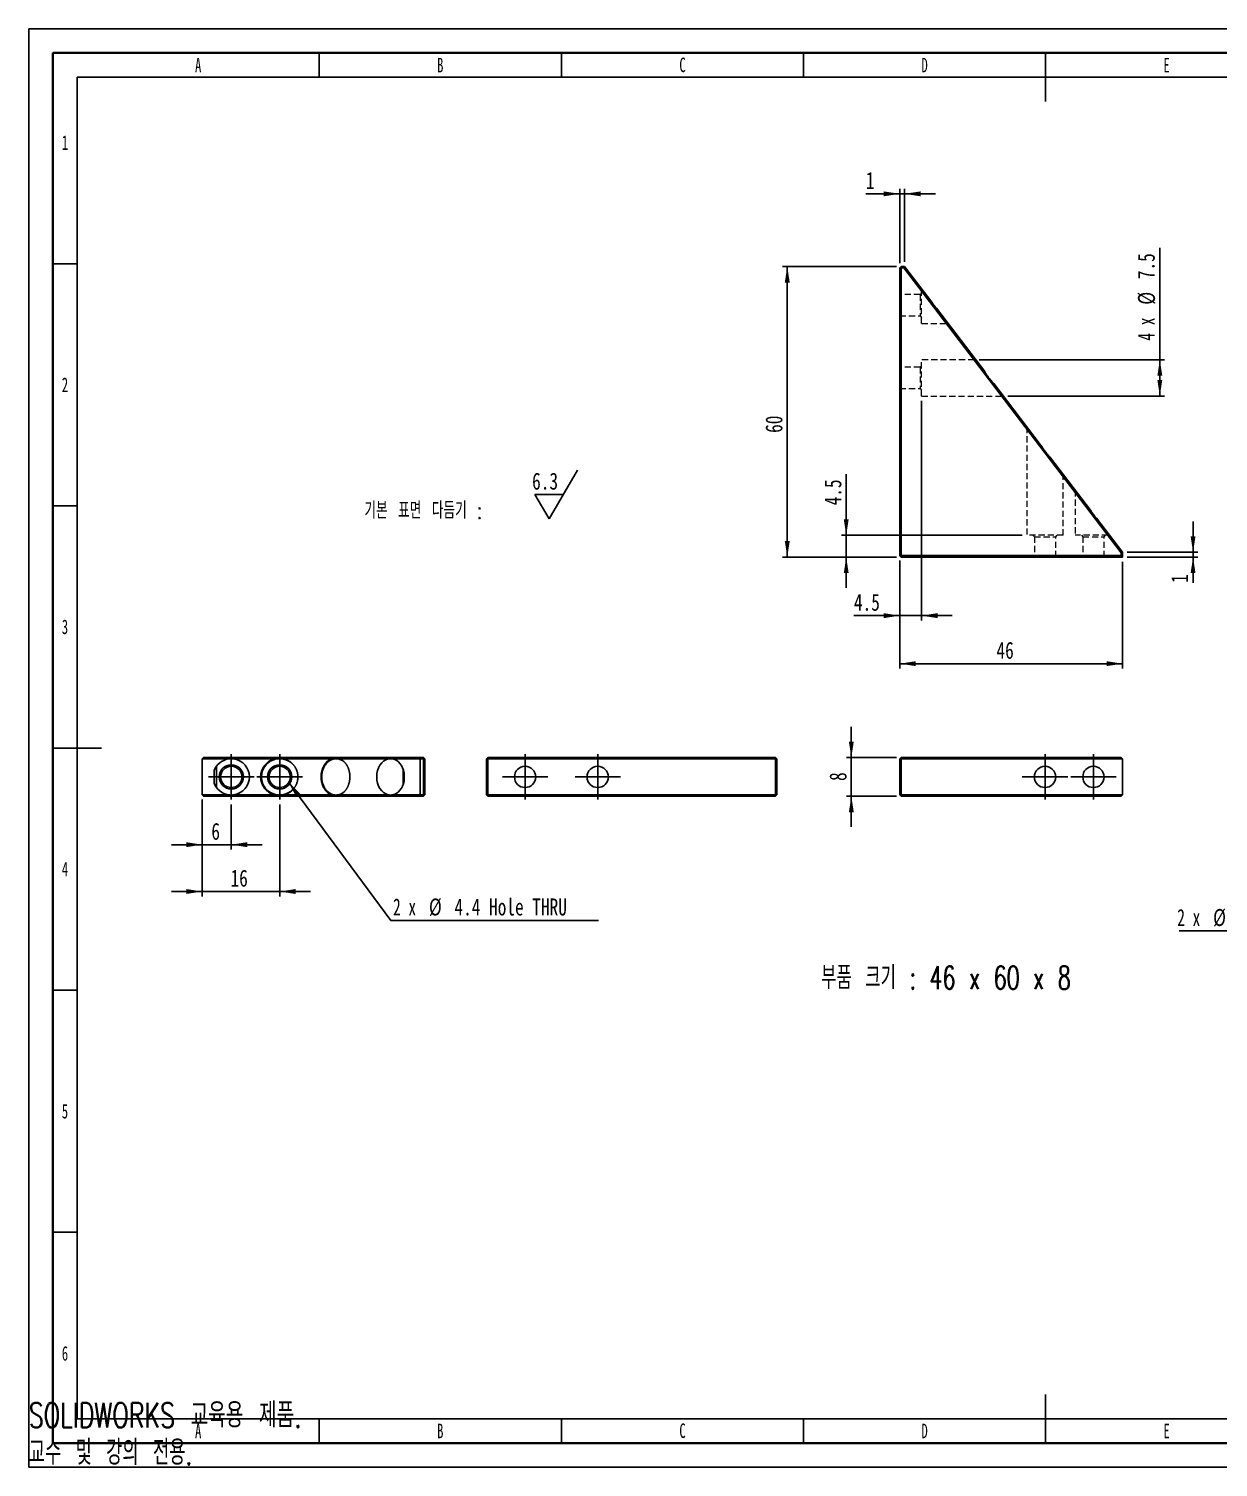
# Model space of a CAD drawing. Header units: millimetres. Extents: x 0 to 420, y 1 to 298.
# Drawn here: x 0 to 245.7, y 1 to 298 of the extents above; entities that cross this region are included whole.
import ezdxf

# ---------------------------------------------------------------- set-up
doc = ezdxf.new("R2010")
doc.units = ezdxf.units.MM
doc.linetypes.add('CENTERX2', pattern=[20.32, 12.7, -2.54, 2.54, -2.54])
doc.linetypes.add('HIDDEN', pattern=[1.905, 1.27, -0.635])
for name, color, linetype in [('SLD-0', 179, 'Continuous'), ('가는실선', 7, 'Continuous'), ('레이어10', 30, 'Continuous'), ('레이어8', 1, 'CENTERX2'), ('치수선', 104, 'Continuous')]:
    doc.layers.add(name, color=color, linetype=linetype)
doc.layers.add('도면층1', color=4, linetype='Continuous', lineweight=35)
doc.layers.add('도면층2', color=3, linetype='Continuous', lineweight=25)
doc.styles.add('SLDTEXTSTYLE0', font='TXT', dxfattribs={"width": 0.681818, "bigfont": 'bigfont'})
doc.styles.add('SLDTEXTSTYLE1', font='TXT', dxfattribs={"width": 0.75})
doc.styles.add('SLDTEXTSTYLE10', font='TXT', dxfattribs={"width": 0.666667})
doc.styles.add('SLDTEXTSTYLE11', font='TXT', dxfattribs={"width": 0.7, "bigfont": 'bigfont'})
doc.styles.add('SLDTEXTSTYLE12', font='TXT', dxfattribs={"width": 0.645455, "bigfont": 'bigfont'})
doc.styles.add('SLDTEXTSTYLE5', font='TXT', dxfattribs={"width": 0.657895, "bigfont": 'bigfont'})
doc.styles.add('SLDTEXTSTYLE6', font='TXT', dxfattribs={"width": 0.638186})
doc.dimstyles.new('SLDDIMSTYLE0', dxfattribs={"dimtxt": 3.5, "dimasz": 3.302, "dimexe": 0, "dimexo": 0.0625, "dimgap": 0.875, "dimtad": 1, "dimdec": 3, "dimrnd": 1e-09, "dimzin": 12, "dimdsep": 46, "dimtxsty": 'SLDTEXTSTYLE1', "dimsah": 1, "dimcen": 0.09, "dimadec": 0, "dimazin": 3, "dimtfac": 1, "dimtdec": 3, "dimtmove": 0, "dimatfit": 0, "dimfxl": 1, "dimfrac": 2, "dimtolj": 1, "dimtzin": 12, "dimarcsym": 0})
doc.dimstyles.new('SLDDIMSTYLE1', dxfattribs={"dimtxt": 3.5, "dimasz": 3.302, "dimexe": 0, "dimexo": 0.0625, "dimgap": 0.875, "dimtad": 1, "dimdec": 3, "dimrnd": 1e-09, "dimzin": 12, "dimdsep": 46, "dimtxsty": 'SLDTEXTSTYLE1', "dimsah": 1, "dimcen": 0.09, "dimadec": 0, "dimazin": 3, "dimtfac": 1, "dimtdec": 3, "dimtofl": 0, "dimtmove": 0, "dimatfit": 3, "dimfxl": 1, "dimfrac": 2, "dimtolj": 1, "dimtzin": 12, "dimarcsym": 0})
doc.dimstyles.new('SLDDIMSTYLE2', dxfattribs={"dimtxt": 0.18, "dimasz": 3.302, "dimexe": 0, "dimexo": 0.0625, "dimgap": 0, "dimtad": 0, "dimtih": 1, "dimtoh": 1, "dimdec": 0, "dimrnd": 1e-09, "dimzin": 0, "dimdsep": 46, "dimtxsty": 'Standard', "dimsah": 1, "dimcen": 0.09, "dimadec": 0, "dimazin": 0, "dimtfac": 3.302, "dimtdec": 0, "dimtofl": 0, "dimtmove": 0, "dimatfit": 3, "dimfxl": 1, "dimfrac": 2, "dimtolj": 1, "dimtzin": 0, "dimarcsym": 0})

# ---------------------------------------------------------------- blocks, each defined once
blk = doc.blocks.new('SW_NOTE_0')
at = {"layer": '가는실선', "color": 0}
for p, q in [((38.14, 1.03), (44.04, 11.03)), ((38.14, 1.03), (35.2, 6.03)), ((41.09, 6.03), (35.2, 6.03))]:
    blk.add_line(p, q, dxfattribs=at)
at = {"layer": '가는실선', "color": 0, "char_height": 3.5, "attachment_point": 1}
for s, insert, style in [('6.3', (34.65, 10.54), 'SLDTEXTSTYLE1'), ('기본 표면 다듬기 :', (0, 4.51), 'SLDTEXTSTYLE0')]:
    blk.add_mtext(s, dxfattribs=dict(at, insert=insert, style=style))
blk = doc.blocks.new('_D')
at = {"layer": '레이어10', "transparency": 16777216}
for p, q in [((169.88, 147.54), (169.88, 153.89)), ((179.18, 147.54), (168.88, 147.54)), ((169.88, 139.54), (169.88, 147.54)), ((179.18, 139.54), (168.88, 139.54)), ((169.88, 139.54), (169.88, 133.19))]:
    blk.add_line(p, q, dxfattribs=at)
for points in [[(169.88, 147.54), (170.39, 150.84), (169.37, 150.84)], [(169.88, 139.54), (169.37, 136.24), (170.39, 136.24)]]:
    blk.add_solid(points, dxfattribs=at)
at = {"layer": '레이어10', "transparency": 16777216, "insert": (165.37, 142.7), "char_height": 3.5, "attachment_point": 1, "rotation": 90, "style": 'SLDTEXTSTYLE1'}
blk.add_mtext('8', dxfattribs=at)
blk = doc.blocks.new('SW_CENTERMARKSYMBOL_0')
at = {"layer": '레이어8', "color": 0}
for p, q in [((0, 2.5), (0, 4.7)), ((-2.5, 0), (-4.7, 0)), ((0, 0), (-2.5, 0)), ((0, 0), (0, 2.5)), ((0, 0), (0, -2.5)), ((0, 0), (2.5, 0)), ((2.5, 0), (4.7, 0)), ((0, -2.5), (0, -4.7))]:
    blk.add_line(p, q, dxfattribs=at)
blk = doc.blocks.new('SW_CENTERMARKSYMBOL_1')
at = {"layer": '레이어8', "color": 0}
for p, q in [((0, 2.5), (0, 4.7)), ((-2.5, 0), (-4.7, 0)), ((0, 0), (-2.5, 0)), ((0, 0), (0, 2.5)), ((0, 0), (0, -2.5)), ((0, 0), (2.5, 0)), ((2.5, 0), (4.7, 0)), ((0, -2.5), (0, -4.7))]:
    blk.add_line(p, q, dxfattribs=at)
blk = doc.blocks.new('_D_1')
at = {"layer": '레이어10', "transparency": 16777216}
for p, q in [((179.88, 188.21), (179.88, 165.91)), ((225.88, 187.91), (225.88, 165.91)), ((179.88, 166.91), (225.88, 166.91))]:
    blk.add_line(p, q, dxfattribs=at)
for points in [[(179.88, 166.91), (183.18, 166.41), (183.18, 167.42)], [(225.88, 166.91), (222.58, 167.42), (222.58, 166.41)]]:
    blk.add_solid(points, dxfattribs=at)
at = {"layer": '레이어10', "transparency": 16777216, "insert": (199.86, 171.42), "char_height": 3.5, "attachment_point": 1, "style": 'SLDTEXTSTYLE1'}
blk.add_mtext('46', dxfattribs=at)
blk = doc.blocks.new('_D_2')
at = {"layer": '레이어10', "transparency": 16777216}
for p, q in [((179.18, 248.91), (155.65, 248.91)), ((156.65, 188.91), (156.65, 248.91)), ((179.18, 188.91), (155.65, 188.91))]:
    blk.add_line(p, q, dxfattribs=at)
for points in [[(156.65, 248.91), (156.14, 245.61), (157.16, 245.61)], [(156.65, 188.91), (157.16, 192.22), (156.14, 192.22)]]:
    blk.add_solid(points, dxfattribs=at)
at = {"layer": '레이어10', "transparency": 16777216, "insert": (152.14, 214.56), "char_height": 3.5, "attachment_point": 1, "rotation": 90, "style": 'SLDTEXTSTYLE1'}
blk.add_mtext('60', dxfattribs=at)
blk = doc.blocks.new('_D_3')
at = {"layer": '치수선', "transparency": 16777216}
for p, q in [((240.46, 189.91), (240.46, 196.26)), ((226.88, 189.91), (241.46, 189.91)), ((226.88, 188.91), (241.46, 188.91)), ((240.46, 189.91), (240.46, 188.91)), ((240.46, 188.91), (240.46, 183.59))]:
    blk.add_line(p, q, dxfattribs=at)
for points in [[(240.46, 189.91), (240.96, 193.22), (239.95, 193.22)], [(240.46, 188.91), (239.95, 185.61), (240.96, 185.61)]]:
    blk.add_solid(points, dxfattribs=at)
at = {"layer": '치수선', "transparency": 16777216, "insert": (235.94, 183.59), "char_height": 3.5, "attachment_point": 1, "rotation": 90, "style": 'SLDTEXTSTYLE1'}
blk.add_mtext('1', dxfattribs=at)
blk = doc.blocks.new('_D_4')
at = {"layer": '치수선', "transparency": 16777216}
for p, q in [((179.88, 249.61), (179.88, 264.92)), ((180.88, 249.91), (180.88, 264.92)), ((179.88, 263.92), (172.87, 263.92)), ((179.88, 263.92), (180.88, 263.92)), ((180.88, 263.92), (187.23, 263.92))]:
    blk.add_line(p, q, dxfattribs=at)
for points in [[(179.88, 263.92), (176.58, 264.42), (176.58, 263.41)], [(180.88, 263.92), (184.18, 263.41), (184.18, 264.42)]]:
    blk.add_solid(points, dxfattribs=at)
at = {"layer": '치수선', "transparency": 16777216, "insert": (172.87, 268.43), "char_height": 3.5, "attachment_point": 1, "style": 'SLDTEXTSTYLE1'}
blk.add_mtext('1', dxfattribs=at)
blk = doc.blocks.new('_D_5')
at = {"layer": '치수선', "transparency": 16777216}
for p, q in [((233.59, 229.66), (233.59, 252.77)), ((196.26, 229.66), (234.59, 229.66)), ((233.59, 229.66), (233.59, 222.16)), ((202.21, 222.16), (234.59, 222.16))]:
    blk.add_line(p, q, dxfattribs=at)
for points in [[(233.59, 229.66), (233.09, 226.36), (234.1, 226.36)], [(233.59, 222.16), (234.1, 225.47), (233.09, 225.47)]]:
    blk.add_solid(points, dxfattribs=at)
at = {"layer": '치수선', "transparency": 16777216, "char_height": 3.5, "attachment_point": 1, "rotation": 90}
for s, insert, style in [('7.5', (229.03, 246.3), 'SLDTEXTSTYLE1'), ('%%c', (229.08, 241.03), 'SLDTEXTSTYLE1'), ('4 x', (229.03, 233.61), 'SLDTEXTSTYLE10')]:
    blk.add_mtext(s, dxfattribs=dict(at, insert=insert, style=style))
blk = doc.blocks.new('_D_6')
at = {"layer": '치수선', "transparency": 16777216}
for p, q in [((168.83, 193.41), (168.83, 206.07)), ((205.13, 193.41), (167.83, 193.41)), ((168.83, 193.41), (168.83, 188.91)), ((179.18, 188.91), (167.83, 188.91)), ((168.83, 188.91), (168.83, 182.56))]:
    blk.add_line(p, q, dxfattribs=at)
for points in [[(168.83, 193.41), (169.33, 196.72), (168.32, 196.72)], [(168.83, 188.91), (168.32, 185.61), (169.33, 185.61)]]:
    blk.add_solid(points, dxfattribs=at)
at = {"layer": '치수선', "transparency": 16777216, "insert": (164.31, 199.6), "char_height": 3.5, "attachment_point": 1, "rotation": 90, "style": 'SLDTEXTSTYLE1'}
blk.add_mtext('4.5', dxfattribs=at)
blk = doc.blocks.new('_D_7')
at = {"layer": '치수선', "transparency": 16777216}
for p, q in [((184.38, 221.16), (184.38, 175.83)), ((179.88, 188.21), (179.88, 175.83)), ((179.88, 176.83), (170.42, 176.83)), ((179.88, 176.83), (184.38, 176.83)), ((184.38, 176.83), (190.73, 176.83))]:
    blk.add_line(p, q, dxfattribs=at)
for points in [[(179.88, 176.83), (176.58, 177.34), (176.58, 176.32)], [(184.38, 176.83), (187.68, 176.32), (187.68, 177.34)]]:
    blk.add_solid(points, dxfattribs=at)
at = {"layer": '치수선', "transparency": 16777216, "insert": (170.42, 181.34), "char_height": 3.5, "attachment_point": 1, "style": 'SLDTEXTSTYLE1'}
blk.add_mtext('4.5', dxfattribs=at)
blk = doc.blocks.new('SW_NOTE_0_1')
at = {"layer": '치수선', "color": 0}
blk.add_line((-43.15, 0), (0, 0), dxfattribs=at)
at = {"layer": '치수선', "color": 0, "char_height": 3.5, "attachment_point": 1}
for s, insert, style in [('2 x', (-43.55, 4.54), 'SLDTEXTSTYLE10'), ('%%c', (-36.14, 4.54), 'SLDTEXTSTYLE1'), ('4.4 Hole THRU', (-30.86, 4.54), 'SLDTEXTSTYLE1')]:
    blk.add_mtext(s, dxfattribs=dict(at, insert=insert, style=style))
blk = doc.blocks.new('SW_CENTERMARKSYMBOL_4')
at = {"layer": '레이어8', "color": 0}
for p, q in [((0, 2.5), (0, 4.7)), ((-2.5, 0), (-4.7, 0)), ((0, 0), (-2.5, 0)), ((0, 0), (0, 2.5)), ((0, 0), (0, -2.5)), ((0, 0), (2.5, 0)), ((2.5, 0), (4.7, 0)), ((0, -2.5), (0, -4.7))]:
    blk.add_line(p, q, dxfattribs=at)
blk = doc.blocks.new('SW_CENTERMARKSYMBOL_5')
at = {"layer": '레이어8', "color": 0}
for p, q in [((0, 2.5), (0, 4.7)), ((-2.5, 0), (-4.7, 0)), ((0, 0), (-2.5, 0)), ((0, 0), (0, 2.5)), ((0, 0), (0, -2.5)), ((0, 0), (2.5, 0)), ((2.5, 0), (4.7, 0)), ((0, -2.5), (0, -4.7))]:
    blk.add_line(p, q, dxfattribs=at)
blk = doc.blocks.new('_D_10')
at = {"layer": '치수선', "transparency": 16777216}
for p, q in [((35.82, 138.84), (35.82, 128.54)), ((41.82, 137.84), (41.82, 128.54)), ((35.82, 129.54), (29.47, 129.54)), ((35.82, 129.54), (41.82, 129.54)), ((41.82, 129.54), (48.17, 129.54))]:
    blk.add_line(p, q, dxfattribs=at)
for points in [[(35.82, 129.54), (32.52, 130.05), (32.52, 129.03)], [(41.82, 129.54), (45.12, 129.03), (45.12, 130.05)]]:
    blk.add_solid(points, dxfattribs=at)
at = {"layer": '치수선', "transparency": 16777216, "insert": (37.71, 134.05), "char_height": 3.5, "attachment_point": 1, "style": 'SLDTEXTSTYLE1'}
blk.add_mtext('6', dxfattribs=at)
blk = doc.blocks.new('_D_11')
at = {"layer": '치수선', "transparency": 16777216}
for p, q in [((35.82, 138.84), (35.82, 118.87)), ((51.82, 137.84), (51.82, 118.87)), ((35.82, 119.87), (29.47, 119.87)), ((35.82, 119.87), (51.82, 119.87)), ((51.82, 119.87), (58.17, 119.87))]:
    blk.add_line(p, q, dxfattribs=at)
for points in [[(35.82, 119.87), (32.52, 120.38), (32.52, 119.36)], [(51.82, 119.87), (55.12, 119.36), (55.12, 120.38)]]:
    blk.add_solid(points, dxfattribs=at)
at = {"layer": '치수선', "transparency": 16777216, "insert": (41.67, 124.38), "char_height": 3.5, "attachment_point": 1, "style": 'SLDTEXTSTYLE1'}
blk.add_mtext('16', dxfattribs=at)
blk = doc.blocks.new('SW_NOTE_0_2')
at = {"layer": '치수선', "color": 0}
blk.add_line((42.9, 0), (0, 0), dxfattribs=at)
at = {"layer": '치수선', "color": 0, "char_height": 3.5, "attachment_point": 1}
for s, insert, style in [('2 x', (0.46, 4.53), 'SLDTEXTSTYLE10'), ('%%c', (7.87, 4.53), 'SLDTEXTSTYLE1'), ('4.4 Hole THRU', (13.15, 4.53), 'SLDTEXTSTYLE1')]:
    blk.add_mtext(s, dxfattribs=dict(at, insert=insert, style=style))
blk = doc.blocks.new('SW_CENTERMARKSYMBOL_6')
at = {"layer": '레이어8', "color": 0}
for p, q in [((0, 2.5), (0, 4.7)), ((-2.5, 0), (-4.7, 0)), ((0, 0), (-2.5, 0)), ((0, 0), (0, 2.5)), ((0, 0), (0, -2.5)), ((0, 0), (2.5, 0)), ((2.5, 0), (4.7, 0)), ((0, -2.5), (0, -4.7))]:
    blk.add_line(p, q, dxfattribs=at)
blk = doc.blocks.new('SW_CENTERMARKSYMBOL_7')
at = {"layer": '레이어8', "color": 0}
for p, q in [((0, 2.5), (0, 4.7)), ((-2.5, 0), (-4.7, 0)), ((0, 0), (-2.5, 0)), ((0, 0), (0, 2.5)), ((0, 0), (0, -2.5)), ((0, 0), (2.5, 0)), ((2.5, 0), (4.7, 0)), ((0, -2.5), (0, -4.7))]:
    blk.add_line(p, q, dxfattribs=at)

msp = doc.modelspace()

# ---------------------------------------------------------------- linework, layer by layer
at = {"color": 7, "linetype": 'Continuous', "lineweight": 25}
for p, q in [((180.1826, 248.9132), (179.8826, 248.6132)), ((179.8826, 248.6132), (180.1826, 248.6132)), ((179.8826, 189.2132), (179.8826, 248.6132)), ((180.1826, 248.9132), (180.1826, 248.6132)), ((180.1826, 248.9132), (180.8826, 248.9132)), ((180.7341, 248.6132), (180.1826, 248.6132)), ((180.1826, 248.6132), (180.1826, 189.2132)), ((180.8826, 248.9132), (180.7341, 248.6132)), ((225.5826, 189.8118), (180.7341, 248.6132)), ((180.8826, 248.9132), (186.5188, 241.5235)), ((187.4498, 240.3028), (197.4196, 227.2313)), ((199.293, 224.7751), (208.8942, 212.1869)), ((211.0323, 209.3836), (219.2723, 198.58)), ((220.493, 196.9796), (225.8826, 189.9132)), ((179.8826, 189.2132), (180.1826, 189.2132)), ((179.8826, 189.2132), (180.1826, 188.9132)), ((180.1826, 189.2132), (225.5826, 189.2132)), ((180.1826, 189.2132), (180.1826, 188.9132)), ((225.8826, 188.9132), (180.1826, 188.9132)), ((225.5826, 189.8118), (225.8826, 189.9132)), ((225.5826, 189.2132), (225.5826, 189.8118)), ((225.5826, 189.2132), (225.8826, 188.9132)), ((225.8826, 189.9132), (225.8826, 188.9132)), ((36.1181, 147.5372), (35.8181, 147.2372)), ((41.2078, 147.2372), (35.8181, 147.2372)), ((35.8181, 147.2372), (35.8181, 139.8372)), ((36.1181, 147.5372), (80.9666, 147.5372)), ((38.7876, 145.7459), (38.7876, 141.3284)), ((50.6684, 147.2372), (42.4284, 147.2372)), ((62.4077, 147.2372), (52.8066, 147.2372)), ((74.2509, 147.2372), (64.2811, 147.2372)), ((80.8181, 147.2372), (75.1819, 147.2372)), ((80.8181, 147.2372), (80.9666, 147.5372)), ((80.8181, 147.2372), (80.8181, 139.8372)), ((81.5181, 147.2372), (80.8181, 147.2372)), ((80.9666, 147.5372), (81.5181, 147.5372)), ((81.5181, 147.2372), (81.5181, 147.5372)), ((81.8181, 147.2372), (81.5181, 147.5372)), ((81.5181, 139.8372), (81.5181, 147.2372)), ((81.5181, 147.2372), (81.8181, 147.2372)), ((81.8181, 147.2372), (81.8181, 139.8372)), ((94.5129, 147.2372), (94.8129, 147.5372)), ((94.5129, 147.2372), (94.8129, 147.2372)), ((94.5129, 139.8372), (94.5129, 147.2372)), ((94.8129, 147.2372), (94.8129, 147.5372)), ((94.8129, 147.5372), (154.2129, 147.5372)), ((94.8129, 147.2372), (94.8129, 139.8372)), ((154.2129, 147.2372), (94.8129, 147.2372)), ((154.2129, 147.2372), (154.2129, 147.5372)), ((154.2129, 147.5372), (154.5129, 147.2372)), ((154.2129, 139.8372), (154.2129, 147.2372)), ((154.2129, 147.2372), (154.5129, 147.2372)), ((154.5129, 147.2372), (154.5129, 139.8372)), ((179.8826, 147.2372), (180.1826, 147.5372)), ((179.8826, 139.8372), (179.8826, 147.2372)), ((179.8826, 147.2372), (180.1826, 147.2372)), ((180.1826, 147.5372), (225.5826, 147.5372)), ((180.1826, 147.5372), (180.1826, 147.2372)), ((225.8826, 147.2372), (180.1826, 147.2372)), ((180.1826, 147.2372), (180.1826, 139.8372)), ((225.5826, 147.5372), (225.8826, 147.2372)), ((225.8826, 147.2372), (225.8826, 139.8372)), ((38.3056, 142.2237), (38.3056, 144.8507)), ((77.3181, 141.9793), (77.3181, 145.095)), ((77.5, 144.3989), (77.5, 142.6754)), ((35.8181, 139.8372), (36.1181, 139.5372)), ((35.8181, 139.8372), (41.2078, 139.8372)), ((42.4284, 139.8372), (50.6684, 139.8372)), ((52.8066, 139.8372), (62.4077, 139.8372)), ((64.2811, 139.8372), (74.2509, 139.8372)), ((75.1819, 139.8372), (80.8181, 139.8372)), ((80.9666, 139.5372), (80.8181, 139.8372)), ((80.8181, 139.8372), (81.5181, 139.8372)), ((81.5181, 139.5372), (81.5181, 139.8372)), ((81.8181, 139.8372), (81.5181, 139.8372)), ((81.5181, 139.5372), (81.8181, 139.8372)), ((94.8129, 139.5372), (94.5129, 139.8372)), ((94.8129, 139.8372), (94.5129, 139.8372)), ((94.8129, 139.5372), (94.8129, 139.8372)), ((94.8129, 139.8372), (154.2129, 139.8372)), ((154.2129, 139.8372), (154.2129, 139.5372)), ((154.5129, 139.8372), (154.2129, 139.5372)), ((154.5129, 139.8372), (154.2129, 139.8372)), ((180.1826, 139.8372), (179.8826, 139.8372)), ((179.8826, 139.8372), (180.1826, 139.5372)), ((180.1826, 139.8372), (225.8826, 139.8372)), ((180.1826, 139.8372), (180.1826, 139.5372)), ((225.8826, 139.8372), (225.5826, 139.5372)), ((80.9666, 139.5372), (36.1181, 139.5372)), ((81.5181, 139.5372), (80.9666, 139.5372)), ((154.2129, 139.5372), (94.8129, 139.5372)), ((225.5826, 139.5372), (180.1826, 139.5372))]:
    msp.add_line(p, q, dxfattribs=at)
at = {"color": 7, "linetype": 'HIDDEN', "lineweight": 18}
for p, q in [((184.3826, 244.0243), (184.2007, 244.5628)), ((184.3826, 237.1632), (184.3826, 244.0243)), ((184.0826, 243.1132), (179.8826, 243.1132)), ((184.3826, 243.4132), (184.0826, 243.1132)), ((184.0826, 243.1132), (184.0826, 238.7132)), ((179.8826, 238.7132), (184.0826, 238.7132)), ((184.0826, 238.7132), (184.3826, 238.4132)), ((184.3826, 237.1632), (189.8445, 237.1632)), ((184.3826, 222.1632), (184.3826, 229.6632)), ((195.2648, 229.6632), (184.3826, 229.6632)), ((195.3829, 229.9017), (195.2648, 229.6632)), ((184.0826, 228.1132), (179.8826, 228.1132)), ((184.3826, 228.4132), (184.0826, 228.1132)), ((184.0826, 228.1132), (184.0826, 223.7132)), ((179.8826, 223.7132), (184.0826, 223.7132)), ((184.0826, 223.7132), (184.3826, 223.4132)), ((184.3826, 222.1632), (201.2118, 222.1632)), ((201.2117, 222.1632), (201.3297, 222.1047)), ((206.1119, 215.8348), (206.1326, 215.7734)), ((206.1326, 215.7734), (206.1326, 193.4132)), ((213.6326, 205.6743), (213.8146, 205.7357)), ((213.6326, 193.4132), (213.6326, 205.6743)), ((216.1326, 202.6965), (216.1326, 193.4132)), ((213.6326, 193.4132), (206.1326, 193.4132)), ((207.3826, 193.4132), (207.6826, 193.1132)), ((207.6826, 193.1132), (212.0826, 193.1132)), ((207.6826, 193.1132), (207.6826, 188.9132)), ((212.0826, 193.1132), (212.3826, 193.4132)), ((212.0826, 188.9132), (212.0826, 193.1132)), ((222.9131, 193.4132), (216.1326, 193.4132)), ((217.3826, 193.4132), (217.6826, 193.1132)), ((217.6826, 193.1132), (222.0826, 193.1132)), ((217.6826, 193.1132), (217.6826, 188.9132)), ((222.0826, 193.1132), (222.3826, 193.4132)), ((222.0826, 188.9132), (222.0826, 193.1132)), ((223.3951, 193.1746), (222.9131, 193.4132))]:
    msp.add_line(p, q, dxfattribs=at)
at = {"color": 7, "linetype": 'HIDDEN', "lineweight": 18, "flags": 128}
msp.add_lwpolyline([(206.1326, 215.7734), (206.1507, 215.749), (206.2047, 215.6763), (206.2941, 215.5559), (206.4181, 215.389), (206.5754, 215.1771), (206.7646, 214.9224), (206.9838, 214.6272), (207.231, 214.2944), (207.5983, 213.7997), (208.0057, 213.2512), (208.4476, 212.6562), (208.6737, 212.3517), (208.9109, 212.0323), (209.151, 211.7089), (209.3905, 211.3865), (209.6328, 211.0602), (209.8826, 210.7238), (210.1324, 210.3875), (210.3748, 210.0611), (210.6142, 209.7387), (210.8544, 209.4153), (211.0916, 209.0959), (211.3177, 208.7914), (211.7596, 208.1965), (212.1669, 207.6479), (212.5343, 207.1532), (212.7814, 206.8205), (213.0006, 206.5253), (213.1898, 206.2705), (213.3472, 206.0586), (213.4712, 205.8917), (213.5606, 205.7713), (213.6146, 205.6986), (213.6326, 205.6743)], dxfattribs=at)
at = {"color": 7, "linetype": 'Continuous', "lineweight": 25}
for centre, radius in [((41.8181, 143.5372), 2.5), ((41.8181, 143.5372), 2.2), ((51.8181, 143.5372), 2.5), ((51.8181, 143.5372), 2.2), ((102.5129, 143.5372), 2.2), ((117.5129, 143.5372), 2.2), ((209.8826, 143.5372), 2.2), ((219.8826, 143.5372), 2.2)]:
    msp.add_circle(centre, radius, dxfattribs=at)
for centre, start, end in [((41.8181, 143.5372), 99.366789, 159.49662), ((41.8181, 143.5372), 80.633211, 99.366789), ((41.8181, 143.5372), 279.366789, 80.633211), ((51.8181, 143.5372), 45, 180), ((41.8181, 143.5372), 200.50338, 260.633211), ((41.8181, 143.5372), 260.633211, 279.366789)]:
    msp.add_arc(centre, 3.75, start, end, dxfattribs=at)
for centre, major_axis, ratio, start_param, end_param in [((191.6377, 240.9132), (5.3573, -2.6517), 0.49495637, 3.76350951, 4.09047212), ((219.8826, 203.8809), (-2.6517, 7.849), 0.33783169, 2.19271318, 2.5196758), ((74.7164, 143.5372), (0, 3.75), 0.76271186, 0.16348131, 2.97811135), ((70.063, 143.5372), (5.4428, 3.4793), 0.25702862, 0.21881689, 0.5457795), ((74.7164, 143.5372), (0, 3.75), 0.76271186, 4.94425448, 6.119704), ((74.7164, 143.5372), (0, 3.75), 0.76271186, 3.30507396, 4.48052348), ((70.063, 143.5372), (5.4428, -3.4793), 0.25702862, 5.73740581, 6.06436842)]:
    msp.add_ellipse(centre, major_axis=major_axis, ratio=ratio, start_param=start_param, end_param=end_param, dxfattribs=at)
at = {"color": 7, "linetype": 'HIDDEN', "lineweight": 18}
msp.add_open_spline([(195.2648, 229.6632), (195.2651, 229.6628), (195.2658, 229.662), (195.2707, 229.6557), (195.2799, 229.6441), (195.2959, 229.624), (195.3293, 229.5819), (195.389, 229.5066), (195.4879, 229.3819), (195.6133, 229.2237), (195.7639, 229.0337), (195.9383, 228.8138), (196.1348, 228.566), (196.3514, 228.2928), (196.5861, 227.9968), (196.8366, 227.6809), (197.1005, 227.3481), (197.3753, 227.0016), (197.6107, 226.7046), (197.802, 226.4634), (197.9468, 226.2807), (198.0924, 226.0971), (198.2383, 225.9132), (198.3841, 225.7292), (198.5297, 225.5456), (198.6745, 225.3629), (198.8658, 225.1217), (199.1013, 224.8248), (199.376, 224.4782), (199.64, 224.1454), (199.8904, 223.8295), (200.1251, 223.5335), (200.3417, 223.2603), (200.5382, 223.0125), (200.7126, 222.7926), (200.8633, 222.6026), (200.9886, 222.4444), (201.0875, 222.3197), (201.1472, 222.2445), (201.1807, 222.2023), (201.1985, 222.1798), (201.2096, 222.1658), (201.211, 222.164), (201.2117, 222.1632)], degree=3, knots=[0, 0, 0, 0, 0.009116788, 0.01824524, 0.027391461, 0.041119155, 0.054944027, 0.082801989, 0.111116031, 0.14000014, 0.169540508, 0.199793377, 0.230784714, 0.262511295, 0.294942805, 0.328024608, 0.361680917, 0.395818198, 0.430328674, 0.447690448, 0.46510042, 0.482542722, 0.500001238, 0.517459755, 0.534902057, 0.552312029, 0.569673803, 0.604184278, 0.638321559, 0.671977869, 0.705059671, 0.737491181, 0.769217762, 0.8002091, 0.830461969, 0.860002336, 0.888886445, 0.917200488, 0.945058449, 0.958880393, 0.972611016, 0.986320615, 1, 1, 1, 1], dxfattribs=at)
at = {"color": 7, "linetype": 'Continuous', "lineweight": 25}
for points, knots in [([(197.4196, 227.2313), (197.4514, 227.1753), (197.5147, 227.0637), (197.6476, 226.8432), (197.8215, 226.5719), (198.0429, 226.2534), (198.2762, 225.9411), (198.5185, 225.6377), (198.7709, 225.3405), (199.028, 225.0531), (199.2056, 224.8668), (199.293, 224.7751)], [0, 0, 0, 0, 0.062722163, 0.12506184, 0.25008748, 0.374921198, 0.499832655, 0.626580838, 0.749866051, 0.876950115, 1, 1, 1, 1]), ([(211.0323, 209.3836), (210.9692, 209.4524), (210.8418, 209.5912), (210.6536, 209.8061), (210.4653, 210.0283), (210.2772, 210.2581), (210.0892, 210.4954), (209.8769, 210.7723), (209.6407, 211.0918), (209.3867, 211.4503), (209.1365, 211.8163), (208.9757, 212.0622), (208.8942, 212.1869)], [0, 0, 0, 0, 0.07954146, 0.16053535, 0.24303272, 0.32708187, 0.41272847, 0.5000157, 0.62324842, 0.74997436, 0.87314702, 1, 1, 1, 1]), ([(47.8861, 143.5372), (47.8864, 143.5687), (47.8868, 143.6318), (47.8916, 143.7579), (47.9032, 143.9156), (47.9265, 144.1036), (47.9589, 144.2902), (48.0005, 144.475), (48.0511, 144.6575), (48.1105, 144.8372), (48.1787, 145.0137), (48.2555, 145.1866), (48.3407, 145.3555), (48.434, 145.52), (48.5353, 145.6797), (48.6442, 145.8342), (48.7606, 145.9832), (48.8842, 146.1263), (49.0146, 146.2631), (49.1516, 146.3934), (49.2947, 146.5167), (49.4438, 146.6329), (49.5983, 146.7417), (49.758, 146.8427), (49.9305, 146.9403), (50.0995, 147.0245), (50.2807, 147.1041), (50.4489, 147.1682), (50.5843, 147.2125), (50.6521, 147.2324), (50.6684, 147.2372)], [0, 0, 0, 0, 0.01486164, 0.02973865, 0.05959372, 0.08969124, 0.12014578, 0.15106487, 0.18254656, 0.21467893, 0.24753824, 0.28118964, 0.3156858, 0.35106847, 0.3873674, 0.4246024, 0.46278239, 0.50190762, 0.54196881, 0.58294933, 0.62482435, 0.66756297, 0.71112736, 0.75547473, 0.80055653, 0.85290949, 0.89270835, 0.94641036, 0.98711416, 1, 1, 1, 1]), ([(50.6684, 147.2372), (50.7315, 147.2457), (50.8589, 147.2628), (51.0471, 147.2821), (51.2355, 147.2971), (51.4236, 147.3073), (51.6115, 147.3128), (51.8239, 147.3137), (52.06, 147.3077), (52.314, 147.2923), (52.5642, 147.2693), (52.725, 147.248), (52.8066, 147.2372)], [0, 0, 0, 0, 0.07954146, 0.16053535, 0.24303272, 0.32708187, 0.41272847, 0.5000157, 0.62324842, 0.74997436, 0.87314702, 1, 1, 1, 1]), ([(52.8066, 147.2372), (52.8229, 147.2324), (52.9078, 147.2075), (53.043, 147.1621), (53.2275, 147.0903), (53.3918, 147.0169), (53.5683, 146.9273), (53.7247, 146.8381), (53.8842, 146.7364), (54.0312, 146.6329), (54.1871, 146.5114), (54.3301, 146.3873), (54.4668, 146.2564), (54.5908, 146.1263), (54.7144, 145.9832), (54.8308, 145.8342), (54.9397, 145.6797), (55.041, 145.52), (55.1343, 145.3555), (55.2195, 145.1866), (55.2962, 145.0137), (55.3645, 144.8372), (55.4239, 144.6575), (55.4745, 144.475), (55.5161, 144.2902), (55.5485, 144.1036), (55.5718, 143.9156), (55.5857, 143.7266), (55.5904, 143.5372), (55.5857, 143.3477), (55.5718, 143.1588), (55.5485, 142.9707), (55.5161, 142.7841), (55.4745, 142.5993), (55.4239, 142.4169), (55.3645, 142.2372), (55.2962, 142.0607), (55.2195, 141.8877), (55.1343, 141.7188), (55.041, 141.5543), (54.9397, 141.3946), (54.8308, 141.2401), (54.7144, 141.0911), (54.5908, 140.9481), (54.4604, 140.8112), (54.3234, 140.681), (54.1803, 140.5576), (54.0312, 140.4414), (53.8766, 140.3327), (53.7169, 140.2316), (53.5445, 140.134), (53.3755, 140.0498), (53.1942, 139.9703), (53.0261, 139.9062), (52.8907, 139.8619), (52.8229, 139.842), (52.8066, 139.8372)], [0, 0, 0, 0, 0.006442959, 0.033539266, 0.053646183, 0.080128828, 0.099722409, 0.125453804, 0.144437144, 0.166219478, 0.187588922, 0.211480962, 0.229016796, 0.249047518, 0.268610258, 0.287700375, 0.306317991, 0.324467574, 0.342159017, 0.359407208, 0.376233012, 0.392662773, 0.408729057, 0.424470003, 0.439929647, 0.455157013, 0.470205866, 0.485133498, 0.499999878, 0.514866258, 0.52979389, 0.544842743, 0.56007011, 0.575529754, 0.5912707, 0.607336984, 0.623766744, 0.640592549, 0.65784074, 0.675532183, 0.693681766, 0.712299382, 0.731389499, 0.750952239, 0.770982961, 0.791473347, 0.81241099, 0.833780435, 0.855562769, 0.877736591, 0.900277633, 0.92645428, 0.946353834, 0.973205012, 0.99355704, 1, 1, 1, 1]), ([(62.4077, 139.8372), (62.3795, 139.8498), (62.3119, 139.8801), (62.1937, 139.9408), (62.0668, 140.0151), (61.9305, 140.1059), (61.8097, 140.1962), (61.6808, 140.304), (61.5674, 140.4095), (61.4472, 140.5333), (61.3422, 140.6529), (61.2318, 140.7916), (61.1362, 140.924), (61.0367, 141.0763), (60.9515, 141.2204), (60.8638, 141.3847), (60.7898, 141.5391), (60.7148, 141.7139), (60.6527, 141.8771), (60.5912, 142.0607), (60.5415, 142.2311), (60.494, 142.4218), (60.4573, 142.5978), (60.4243, 142.7937), (60.401, 142.9736), (60.3828, 143.1728), (60.373, 143.3548), (60.3698, 143.5554), (60.3737, 143.7378), (60.3855, 143.9378), (60.403, 144.1189), (60.4297, 144.3164), (60.4607, 144.4943), (60.5021, 144.6874), (60.5462, 144.8604), (60.6018, 145.0473), (60.6587, 145.2138), (60.7279, 145.3926), (60.797, 145.5509), (60.8793, 145.72), (60.9598, 145.8686), (61.0543, 146.0263), (61.1456, 146.1639), (61.2514, 146.3085), (61.3525, 146.4337), (61.4687, 146.5641), (61.5786, 146.6757), (61.7039, 146.7905), (61.8217, 146.8875), (61.955, 146.9856), (62.0794, 147.067), (62.2194, 147.1475), (62.325, 147.2006), (62.3926, 147.2305), (62.4077, 147.2372)], [0, 0, 0, 0, 0.01347886, 0.0322032, 0.05699839, 0.07545636, 0.0998641, 0.11800951, 0.14197455, 0.15977113, 0.1832526, 0.20067574, 0.22364938, 0.24068768, 0.26314781, 0.27980439, 0.30176532, 0.31805869, 0.33955557, 0.35551993, 0.37660861, 0.3922933, 0.41304903, 0.42851708, 0.44903184, 0.46435742, 0.48473582, 0.50000069, 0.52035472, 0.53564395, 0.55608692, 0.57148427, 0.59212465, 0.60770803, 0.62864378, 0.64448136, 0.66579532, 0.68194255, 0.70369912, 0.72019681, 0.74244008, 0.75931348, 0.78206665, 0.79932539, 0.82259119, 0.84022996, 0.86399188, 0.88199155, 0.90621558, 0.92454468, 0.94918144, 0.96779781, 0.99278488, 1, 1, 1, 1]), ([(65.1405, 146.6235), (65.0778, 146.6788), (64.9052, 146.8309), (64.6609, 146.9748), (64.4205, 147.0901), (64.2343, 147.1614), (64.0446, 147.2174), (63.8524, 147.2574), (63.6588, 147.2817), (63.4494, 147.2905), (63.2275, 147.2793), (62.9942, 147.2443), (62.7659, 147.1868), (62.5416, 147.1068), (62.2759, 146.9832), (61.9747, 146.7964), (61.6508, 146.5241), (61.3813, 146.2271), (61.1625, 145.9234), (60.9329, 145.5339), (60.702, 144.9953), (60.5285, 144.2821), (60.4696, 143.5371), (60.5284, 142.7924), (60.672, 142.2029), (60.8375, 141.763), (60.9881, 141.4468), (61.1625, 141.1509), (61.3813, 140.8472), (61.6508, 140.5502), (61.9746, 140.278), (62.2637, 140.0987), (62.5045, 139.9844), (62.6906, 139.9129), (62.8803, 139.857), (63.0725, 139.8169), (63.2661, 139.7927), (63.4755, 139.7839), (63.6974, 139.795), (63.9307, 139.83), (64.159, 139.8876), (64.3834, 139.9674), (64.6487, 140.0922), (64.9052, 140.2435), (65.0778, 140.3956), (65.1405, 140.4508)], [0, 0, 0, 0, 0.0180914, 0.04980471, 0.06558613, 0.08163514, 0.09825083, 0.11441094, 0.13068299, 0.1474106, 0.16744119, 0.18686343, 0.20671646, 0.22593908, 0.24501159, 0.2767227, 0.30750882, 0.33735118, 0.35921919, 0.38056613, 0.42172919, 0.46129503, 0.49996896, 0.5386429, 0.57820874, 0.59858986, 0.61943404, 0.64078098, 0.66264899, 0.6924892, 0.72327528, 0.75498859, 0.77077001, 0.78681902, 0.80343471, 0.81959482, 0.83586687, 0.85259447, 0.87262507, 0.8920473, 0.91190033, 0.93112296, 0.95019546, 0.98190657, 1, 1, 1, 1]), ([(64.2811, 147.2372), (64.2493, 147.2459), (64.186, 147.2632), (64.0532, 147.2913), (63.8792, 147.3176), (63.6579, 147.3347), (63.4245, 147.3385), (63.1822, 147.3298), (62.9298, 147.3094), (62.6727, 147.2793), (62.4951, 147.2511), (62.4077, 147.2372)], [0, 0, 0, 0, 0.062722163, 0.12506184, 0.25008748, 0.374921198, 0.499832655, 0.626580838, 0.749866051, 0.876950115, 1, 1, 1, 1]), ([(64.2811, 147.2372), (64.3093, 147.2245), (64.3768, 147.1943), (64.4951, 147.1335), (64.622, 147.0592), (64.7583, 146.9685), (64.8791, 146.8781), (65.008, 146.7703), (65.1214, 146.6649), (65.2416, 146.541), (65.3466, 146.4215), (65.457, 146.2828), (65.5526, 146.1503), (65.6521, 145.9981), (65.7373, 145.854), (65.8249, 145.6897), (65.899, 145.5353), (65.9739, 145.3605), (66.0361, 145.1973), (66.0976, 145.0136), (66.1473, 144.8432), (66.1948, 144.6526), (66.2314, 144.4766), (66.2645, 144.2807), (66.2878, 144.1008), (66.3052, 143.9106), (66.3136, 143.7605), (66.3173, 143.6329), (66.3176, 143.5691), (66.3178, 143.5372)], [0, 0, 0, 0, 0.02695755, 0.064406, 0.11399605, 0.15091177, 0.19972694, 0.23601753, 0.2839473, 0.31954024, 0.36650288, 0.40134893, 0.44729594, 0.48137232, 0.5262923, 0.55960524, 0.60352683, 0.63611336, 0.67910685, 0.71103535, 0.75321246, 0.78458163, 0.82609284, 0.85702874, 0.89805801, 0.92870896, 0.96437723, 0.98216956, 1, 1, 1, 1]), ([(50.6684, 139.8372), (50.6521, 139.842), (50.5672, 139.8669), (50.432, 139.9122), (50.2475, 139.984), (50.0832, 140.0575), (49.9067, 140.1471), (49.7503, 140.2363), (49.5908, 140.338), (49.4438, 140.4414), (49.2879, 140.563), (49.1449, 140.687), (49.0082, 140.818), (48.8842, 140.9481), (48.7606, 141.0911), (48.6442, 141.2401), (48.5353, 141.3946), (48.434, 141.5543), (48.3407, 141.7188), (48.2555, 141.8877), (48.1787, 142.0607), (48.1105, 142.2372), (48.0511, 142.4169), (48.0005, 142.5993), (47.9589, 142.7841), (47.9265, 142.9707), (47.9032, 143.1588), (47.8916, 143.3164), (47.8868, 143.4426), (47.8864, 143.5057), (47.8861, 143.5372)], [0, 0, 0, 0, 0.01288584, 0.06707814, 0.10729174, 0.16025672, 0.19944366, 0.25090614, 0.2888726, 0.33243702, 0.37517566, 0.42295946, 0.45803092, 0.49809213, 0.53721738, 0.57539739, 0.61263241, 0.64893136, 0.68431404, 0.71881022, 0.75246164, 0.78532097, 0.81745335, 0.84893506, 0.87985416, 0.91030872, 0.94040625, 0.97026134, 0.98513835, 1, 1, 1, 1]), ([(48.0681, 143.5372), (48.0685, 143.4963), (48.0692, 143.4144), (48.0755, 143.2917), (48.0872, 143.1487), (48.1073, 142.9857), (48.1498, 142.7414), (48.2261, 142.4392), (48.3515, 142.0913), (48.5102, 141.758), (48.7005, 141.4424), (48.9205, 141.1472), (49.1683, 140.8752), (49.4413, 140.6289), (49.7369, 140.4104), (50.0525, 140.222), (50.3849, 140.0653), (50.672, 139.963), (50.9072, 139.8979), (51.0868, 139.8576), (51.268, 139.8262), (51.4507, 139.8037), (51.6341, 139.7902), (51.8181, 139.7857), (52.002, 139.7902), (52.1855, 139.8037), (52.3681, 139.8262), (52.5494, 139.8576), (52.7289, 139.8979), (52.9642, 139.963), (53.2512, 140.0653), (53.5837, 140.222), (53.8495, 140.3808), (54.052, 140.5232), (54.1974, 140.6369), (54.3365, 140.756), (54.4259, 140.8429), (54.4697, 140.8855)], [0, 0, 0, 0, 0.00970255, 0.01942962, 0.02919986, 0.04393519, 0.05889321, 0.08951895, 0.12148127, 0.1550679, 0.19046931, 0.22778381, 0.26702732, 0.30814455, 0.35102004, 0.39548824, 0.44134255, 0.48834351, 0.5121948, 0.53623166, 0.56041819, 0.58471758, 0.60909256, 0.63350542, 0.65791828, 0.68229327, 0.70659266, 0.73077919, 0.75481605, 0.77866734, 0.8256683, 0.87152261, 0.9159908, 0.93787744, 0.95887401, 0.97984897, 1, 1, 1, 1]), ([(66.3178, 143.5372), (66.3175, 143.4947), (66.3169, 143.4096), (66.3119, 143.2822), (66.3021, 143.1245), (66.2857, 142.9555), (66.259, 142.7579), (66.228, 142.5801), (66.1867, 142.3869), (66.1426, 142.2139), (66.087, 142.027), (66.0301, 141.8606), (65.9608, 141.6818), (65.8918, 141.5234), (65.8095, 141.3544), (65.729, 141.2057), (65.6344, 141.0481), (65.5432, 140.9105), (65.4373, 140.7658), (65.3363, 140.6406), (65.2201, 140.5102), (65.1102, 140.3986), (64.9849, 140.2838), (64.8671, 140.1869), (64.7338, 140.0887), (64.6094, 140.0074), (64.4694, 139.9269), (64.3638, 139.8738), (64.2962, 139.8439), (64.2811, 139.8372)], [0, 0, 0, 0, 0.023727501, 0.047478498, 0.07129305, 0.112178753, 0.142973289, 0.184253816, 0.215420399, 0.257291678, 0.288966657, 0.331594339, 0.363888627, 0.407401517, 0.440396723, 0.484883018, 0.518629624, 0.564135713, 0.598653001, 0.645184344, 0.68046169, 0.727985256, 0.763984406, 0.812432193, 0.849090193, 0.898363447, 0.935595986, 0.985569838, 1, 1, 1, 1]), ([(52.8066, 139.8372), (52.725, 139.8264), (52.5642, 139.8051), (52.314, 139.782), (52.06, 139.7667), (51.7639, 139.759), (51.4287, 139.7648), (51.0531, 139.7884), (50.7951, 139.8211), (50.6684, 139.8372)], [0, 0, 0, 0, 0.12686181, 0.25004293, 0.37677796, 0.50001941, 0.67294262, 0.83947747, 1, 1, 1, 1]), ([(62.4077, 139.8372), (62.4658, 139.8278), (62.5831, 139.8088), (62.7576, 139.7852), (62.9578, 139.7626), (63.1819, 139.7446), (63.4242, 139.7358), (63.6577, 139.7397), (63.8792, 139.7568), (64.0532, 139.783), (64.186, 139.8112), (64.2493, 139.8285), (64.2811, 139.8372)], [0, 0, 0, 0, 0.08158375, 0.16491878, 0.25008774, 0.37329187, 0.49995486, 0.6249823, 0.74998902, 0.8749925, 0.93730522, 1, 1, 1, 1])]:
    msp.add_open_spline(points, degree=3, knots=knots, dxfattribs=at)
at = {"layer": 'SLD-0', "color": 7}
for p, q in [((420, 298), (0, 298)), ((0, 298), (0, 1)), ((0, 1), (420, 1))]:
    msp.add_line(p, q, dxfattribs=at)
at = {"layer": '도면층1', "color": 7}
for p, q in [((415, 293), (5, 293)), ((5, 293), (5, 6)), ((5, 6), (415, 6))]:
    msp.add_line(p, q, dxfattribs=at)
at = {"layer": '도면층2', "color": 7}
for p, q in [((60, 293), (60, 288)), ((110, 293), (110, 288)), ((160, 293), (160, 288)), ((210, 283), (210, 293)), ((210, 293), (210, 288)), ((410, 288), (10, 288)), ((10, 288), (10, 11)), ((10, 288), (210, 288)), ((10, 288), (10, 149.5)), ((210, 288), (210, 283)), ((5, 249.5), (10, 249.5)), ((5, 199.5), (10, 199.5)), ((15, 149.5), (5, 149.5)), ((5, 149.5), (10, 149.5)), ((10, 149.5), (15, 149.5)), ((5, 99.5), (10, 99.5)), ((5, 49.5), (10, 49.5)), ((210, 11), (210, 16)), ((210, 16), (210, 6)), ((10, 11), (410, 11)), ((60, 11), (60, 6)), ((110, 11), (110, 6)), ((160, 11), (160, 6)), ((210, 11), (210, 6))]:
    msp.add_line(p, q, dxfattribs=at)

# ---------------------------------------------------------------- block references
at = {"layer": '가는실선'}
msp.add_blockref('SW_NOTE_0', (69.3075, 195.8119), dxfattribs=at)
at = {"layer": '레이어8'}
for name, p in [('SW_CENTERMARKSYMBOL_6', (41.8181, 143.5372)), ('SW_CENTERMARKSYMBOL_7', (51.8181, 143.5372)), ('SW_CENTERMARKSYMBOL_5', (102.5129, 143.5372)), ('SW_CENTERMARKSYMBOL_4', (117.5129, 143.5372)), ('SW_CENTERMARKSYMBOL_1', (209.8826, 143.5372)), ('SW_CENTERMARKSYMBOL_0', (219.8826, 143.5372))]:
    msp.add_blockref(name, p, dxfattribs=at)
at = {"layer": '치수선'}
for name, p in [('SW_NOTE_0_2', (74.7727, 113.8985)), ('SW_NOTE_0_1', (280.7371, 111.7167))]:
    msp.add_blockref(name, p, dxfattribs=at)

# ---------------------------------------------------------------- texts
at = {"color": 7, "linetype": 'Continuous', "char_height": 5.1381, "attachment_point": 1}
for s, insert, style in [('SOLIDWORKS 교육용 제품.', (0, 14.3305), 'SLDTEXTSTYLE11'), ('교수 및 강의 전용.', (0, 6.6234), 'SLDTEXTSTYLE12')]:
    msp.add_mtext(s, dxfattribs=dict(at, insert=insert, style=style))
at = {"layer": '가는실선', "insert": (163.6256, 104.4578), "char_height": 4.7625, "attachment_point": 1, "style": 'SLDTEXTSTYLE5'}
msp.add_mtext('부품 크기 : 46 x 60 x 8', dxfattribs=at)
at = {"layer": '도면층2', "color": 7, "char_height": 3, "attachment_point": 2, "style": 'SLDTEXTSTYLE6'}
for s, insert in [('A', (34.986, 291.9922)), ('B', (84.986, 291.9922)), ('C', (135.0135, 292.0432)), ('D', (185.0135, 291.9922)), ('E', (234.986, 291.9922)), ('1', (7.4784, 275.9982)), ('2', (7.4784, 225.9982)), ('3', (7.4784, 176.0237)), ('4', (7.4784, 125.9922)), ('5', (7.4784, 76.0177)), ('6', (7.4784, 26.0237)), ('A', (34.986, 9.9922)), ('B', (84.986, 9.9922)), ('C', (135.0135, 10.0432)), ('D', (185.0135, 9.9922)), ('E', (234.986, 9.9922))]:
    msp.add_mtext(s, dxfattribs=dict(at, insert=insert))

# ---------------------------------------------------------------- dimensions: what is measured, and where the dimension line sits
at = {"layer": '레이어10'}
for base, p1, p2, dimstyle, picture, middle in [((156.651, 248.9132), (180.1826, 188.9132), (180.1826, 248.9132), 'SLDDIMSTYLE1', '_D_2', (156.651, 217.148)), ((169.8826, 147.5372), (180.1826, 139.5372), (180.1826, 147.5372), 'SLDDIMSTYLE0', '_D', (169.8826, 143.9911))]:
    dim = msp.add_linear_dim(base=base, p1=p1, p2=p2, angle=90, dimstyle=dimstyle, dxfattribs=at)
    dim.commit()
    dim.dimension.update_dxf_attribs({"geometry": picture, "text_midpoint": middle, "dimtype": 160})
dim = msp.add_linear_dim(base=(225.8826, 166.9132), p1=(179.8826, 189.2132), p2=(225.8826, 188.9132), dimstyle='SLDDIMSTYLE1', dxfattribs=at)
dim.commit()
dim.dimension.update_dxf_attribs({"geometry": '_D_1', "text_midpoint": (202.4487, 166.9132), "dimtype": 160})
at = {"layer": '치수선'}
for base, p1, p2, picture, middle in [((180.8826, 263.9156), (179.8826, 248.6132), (180.8826, 248.9132), '_D_4', (174.164, 263.9156)), ((184.3826, 176.8278), (179.8826, 189.2132), (184.3826, 222.1632), '_D_7', (173.6572, 176.8278)), ((41.8181, 129.5372), (35.8181, 139.8372), (41.8181, 138.8372), '_D_10', (39.0027, 129.5372)), ((51.8181, 119.8712), (35.8181, 139.8372), (51.8181, 138.8372), '_D_11', (44.2554, 119.8712))]:
    dim = msp.add_linear_dim(base=base, p1=p1, p2=p2, dimstyle='SLDDIMSTYLE0', dxfattribs=at)
    dim.commit()
    dim.dimension.update_dxf_attribs({"geometry": picture, "text_midpoint": middle, "dimtype": 160})
dim = msp.add_linear_dim(base=(233.5945, 222.1632), p1=(195.2648, 229.6632), p2=(201.2117, 222.1632), angle=90, text='4 x %%c<>', dimstyle='SLDDIMSTYLE1', dxfattribs=at)
dim.commit()
dim.dimension.update_dxf_attribs({"geometry": '_D_5', "text_midpoint": (233.5945, 243.1908), "dimtype": 160})
for base, p1, p2, picture, middle in [((168.8259, 188.9132), (206.1326, 193.4132), (180.1826, 188.9132), '_D_6', (168.8259, 202.8343)), ((240.4561, 188.9132), (225.8826, 189.9132), (225.8826, 188.9132), '_D_3', (240.4561, 184.8878))]:
    dim = msp.add_linear_dim(base=base, p1=p1, p2=p2, angle=90, dimstyle='SLDDIMSTYLE0', dxfattribs=at)
    dim.commit()
    dim.dimension.update_dxf_attribs({"geometry": picture, "text_midpoint": middle, "dimtype": 160})

# ---------------------------------------------------------------- leaders
msp.add_leader([(53.6863, 142.3755), (74.7727, 113.8985)], dimstyle='SLDDIMSTYLE2', dxfattribs=at)

doc.saveas('drawing.dxf')
